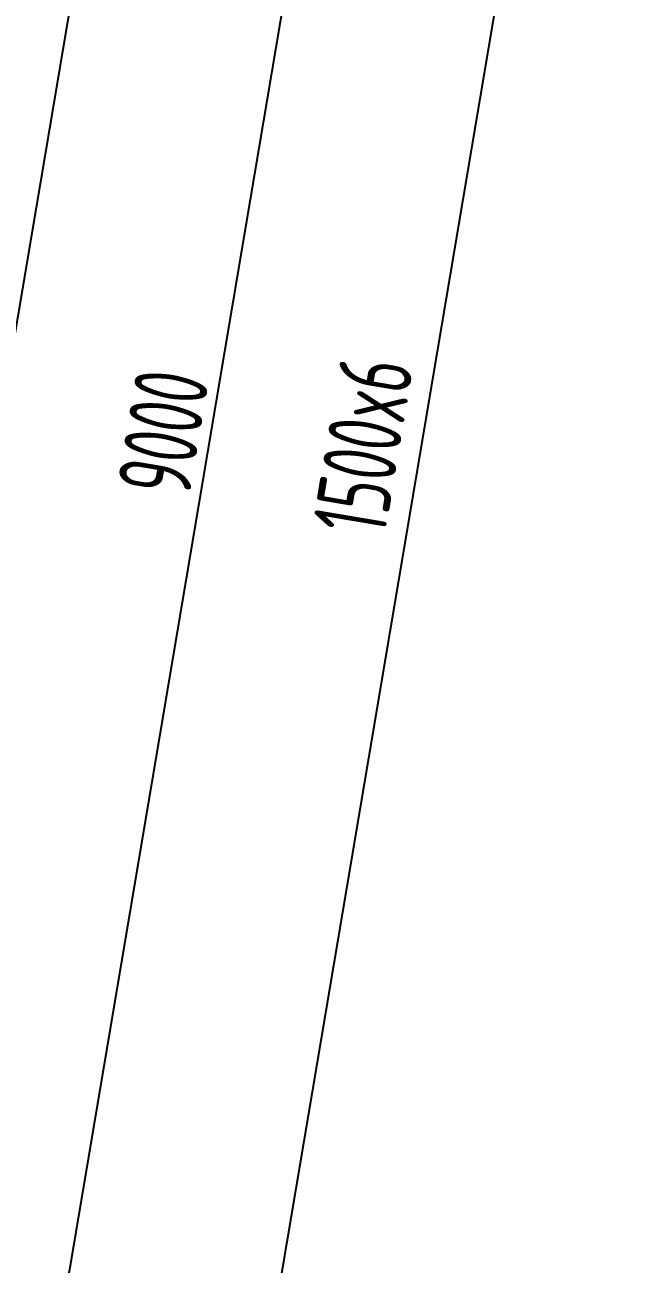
# Model space of a CAD drawing. Extents: x 12199666 to 24617114, y 1197707 to 2548648.
# Drawn here: x 12286059 to 12288913, y 1267548 to 1273464 of the extents above; entities that cross this region are included whole.
import ezdxf

# ---------------------------------------------------------------- set-up
doc = ezdxf.new("R2010")
doc.units = 0
doc.header["$LTSCALE"] = 10
doc.header["$MEASUREMENT"] = 0
for name, color, linetype in [('TX-GRID-T1$0$A-DIMS-100', 1, 'Continuous'), ('TX-PLAN-T1-DI$0$A-DIMS-100', 1, 'Continuous'), ('TX-PLAN-T1-F11$0$A-FIRE', 1, 'Continuous')]:
    doc.layers.add(name, color=color, linetype=linetype)
doc.styles.add('TX-GRID-T1$0$XD2008', font='xd-hzs.shx', dxfattribs={"width": 0.7, "bigfont": 'xd-hztxt.shx'})
doc.styles.add('TX-PLAN-T1-DI$0$XD2008', font='xd-hzs.shx', dxfattribs={"width": 0.7, "bigfont": 'xd-hztxt.shx'})
doc.dimstyles.new('TX-GRID-T1$0$XD100$0', dxfattribs={"dimscale": 100, "dimtxt": 3.5, "dimasz": 1, "dimexe": 1, "dimexo": 2, "dimgap": 0.5, "dimtad": 1, "dimdec": 0, "dimdsep": 46, "dimtxsty": 'TX-GRID-T1$0$XD2008', "dimblk1": 'TX-GRID-T1$0$_ArchTick', "dimblk2": 'TX-GRID-T1$0$_ArchTick', "dimsah": 1, "dimcen": 2.5, "dimclrt": 4, "dimaunit": 1, "dimadec": 0, "dimazin": 0, "dimtfac": 1, "dimtdec": 0, "dimtix": 1, "dimtmove": 2, "dimatfit": 3, "dimfxl": 0, "dimtolj": 1, "dimtzin": 0, "dimarcsym": 0})
doc.dimstyles.new('TX-PLAN-T1-DI$0$XD100$0', dxfattribs={"dimscale": 100, "dimtxt": 3.5, "dimasz": 1, "dimexe": 1, "dimexo": 2, "dimgap": 0.5, "dimtad": 1, "dimdec": 0, "dimdsep": 46, "dimtxsty": 'TX-PLAN-T1-DI$0$XD2008', "dimblk1": 'TX-PLAN-T1-DI$0$_ArchTick', "dimblk2": 'TX-PLAN-T1-DI$0$_ArchTick', "dimsah": 1, "dimcen": 2.5, "dimclrt": 4, "dimaunit": 1, "dimadec": 0, "dimazin": 0, "dimtfac": 1, "dimtdec": 0, "dimtix": 1, "dimtmove": 2, "dimatfit": 3, "dimfxl": 0, "dimtolj": 1, "dimtzin": 0, "dimarcsym": 0})

# ---------------------------------------------------------------- blocks, each defined once
blk = doc.blocks.new('TX-GRID-T1$0$_ArchTick')
at = {"color": 0, "linetype": 'ByBlock', "const_width": 0.4}
blk.add_lwpolyline([(-0.5, -0.5), (0.5, 0.5)], dxfattribs=at)
blk = doc.blocks.new('*D24')
at = {"layer": 'TX-GRID-T1$0$A-DIMS-100', "color": 0, "lineweight": -2, "transparency": 16777216}
for p, q in [((12286192.8, 1267044.7), (12287690.1, 1275919.3)), ((12288958.5, 1275705.3), (12287591.5, 1275935.9)), ((12287461.3, 1266830.7), (12286094.2, 1267061.3))]:
    blk.add_line(p, q, dxfattribs=at)
at = {"layer": 'TX-GRID-T1$0$A-DIMS-100', "color": 0, "lineweight": -2, "transparency": 16777216, "xscale": 100, "yscale": 100, "zscale": 100}
for p, rotation in [((12287690.1, 1275919.3), 80.42361603544606), ((12286192.8, 1267044.7), 260.4236160354461)]:
    blk.add_blockref('TX-GRID-T1$0$_ArchTick', p, dxfattribs=dict(at, rotation=rotation))
at = {"layer": 'TX-GRID-T1$0$A-DIMS-100', "color": 4, "transparency": 16777216, "insert": (12286719.6, 1271519.4), "char_height": 350, "attachment_point": 5, "rotation": 80.42362, "style": 'TX-GRID-T1$0$XD2008'}
blk.add_mtext('\\A1;9000', dxfattribs=at)
blk = doc.blocks.new('*D37')
at = {"layer": 'TX-GRID-T1$0$A-DIMS-100', "color": 0, "lineweight": -2, "transparency": 16777216}
for p, q in [((12282611.5, 1251828.5), (12289299.3, 1291468.3)), ((12292060.2, 1291002.4), (12289200.7, 1291484.9)), ((12285372.5, 1251362.6), (12282512.9, 1251845.1))]:
    blk.add_line(p, q, dxfattribs=at)
at = {"layer": 'TX-GRID-T1$0$A-DIMS-100', "color": 0, "lineweight": -2, "transparency": 16777216, "xscale": 100, "yscale": 100, "zscale": 100}
for p, rotation in [((12289299.3, 1291468.3), 80.42361603537051), ((12282611.5, 1251828.5), 260.4236160353705)]:
    blk.add_blockref('TX-GRID-T1$0$_ArchTick', p, dxfattribs=dict(at, rotation=rotation))
at = {"layer": 'TX-GRID-T1$0$A-DIMS-100', "color": 4, "transparency": 16777216, "insert": (12285733.5, 1271685.8), "char_height": 350, "attachment_point": 5, "rotation": 80.42362, "style": 'TX-GRID-T1$0$XD2008'}
blk.add_mtext('\\A1;40200', dxfattribs=at)
blk = doc.blocks.new('TX-PLAN-T1-DI$0$_ArchTick')
at = {"color": 0, "linetype": 'ByBlock', "const_width": 0.4}
blk.add_lwpolyline([(-0.5, -0.5), (0.5, 0.5)], dxfattribs=at)
blk = doc.blocks.new('*D235')
at = {"layer": 'TX-PLAN-T1-DI$0$A-DIMS-100', "color": 0, "lineweight": -2, "transparency": 16777216}
for p, q in [((12288380.3, 1275802.8), (12288774.8, 1275736.3)), ((12287178.9, 1266878.3), (12288676.1, 1275752.9)), ((12286883.1, 1266928.2), (12287277.5, 1266861.7))]:
    blk.add_line(p, q, dxfattribs=at)
at = {"layer": 'TX-PLAN-T1-DI$0$A-DIMS-100', "color": 0, "lineweight": -2, "transparency": 16777216, "xscale": 100, "yscale": 100, "zscale": 100}
for p, rotation in [((12288676.1, 1275752.9), 80.42361661147342), ((12287178.9, 1266878.3), 260.4236166114734)]:
    blk.add_blockref('TX-PLAN-T1-DI$0$_ArchTick', p, dxfattribs=dict(at, rotation=rotation))
at = {"layer": 'TX-PLAN-T1-DI$0$A-DIMS-100', "color": 4, "transparency": 16777216, "insert": (12287672.5, 1271457.4), "char_height": 350, "attachment_point": 5, "rotation": 80.42362, "style": 'TX-PLAN-T1-DI$0$XD2008'}
blk.add_mtext('\\A1;1500x6', dxfattribs=at)
blk = doc.blocks.new('TX-GRID-T1')
at = {"layer": 'TX-GRID-T1$0$A-DIMS-100'}
for p1, p2, distance, picture, middle in [((12285569.7, 1251329.4), (12292257.5, 1290969.2), 3000, '*D37', (12285733.5, 1271685.8)), ((12287658.5, 1266797.4), (12289155.7, 1275672), 1486.4, '*D24', (12286719.6, 1271519.4))]:
    dim = blk.add_aligned_dim(p1=p1, p2=p2, distance=distance, dimstyle='TX-GRID-T1$0$XD100$0', dxfattribs=at)
    dim.commit()
    dim.dimension.update_dxf_attribs({"geometry": picture, "text_midpoint": middle})
blk = doc.blocks.new('TX-PLAN-T1-DI')
at = {"layer": 'TX-PLAN-T1-DI$0$A-DIMS-100'}
dim = blk.add_linear_dim(base=(12288676.1, 1275752.9), p1=(12286685.9, 1266961.5), p2=(12288183.1, 1275836.1), angle=80.42362, text='1500x6', dimstyle='TX-PLAN-T1-DI$0$XD100$0', dxfattribs=at)
dim.commit()
dim.dimension.update_dxf_attribs({"geometry": '*D235', "text_midpoint": (12287672.5, 1271457.4), "dimtype": 129})
blk = doc.blocks.new('TX-PLAN-T1-F11')
at = {"layer": 'TX-PLAN-T1-F11$0$A-FIRE'}
blk.add_blockref('TX-PLAN-T1-DI', (0, 0.1), dxfattribs=at)

msp = doc.modelspace()

# ---------------------------------------------------------------- block references
for name in ['TX-PLAN-T1-F11', 'TX-GRID-T1']:
    msp.add_blockref(name, (0, 0))

doc.saveas('drawing.dxf')
